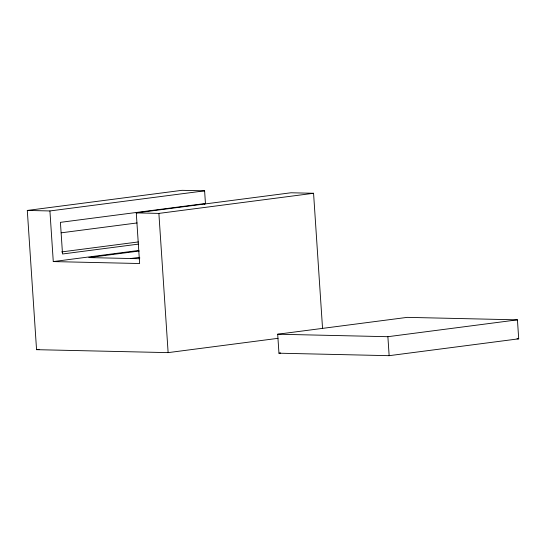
<?xml version="1.0" encoding="UTF-8"?>
<svg xmlns="http://www.w3.org/2000/svg" width="546" height="546" viewBox="0 0 546 546"><rect width="100%" height="100%" fill="white"/><g stroke="black" fill="none" stroke-linecap="round" stroke-linejoin="round"><path stroke-width="0.82" d="M204.211 204.607L205.446 203.487L204.607 190.827L181.989 190.322L27.3 210.442L36.548 349.672L168.127 352.627L278.016 338.329M27.3 210.442L49.918 210.954L204.607 190.827M205.446 203.487L60.422 222.352L62.524 253.992L138.411 244.123M49.918 210.954L53.276 261.582L139.626 263.52L136.268 212.892L290.957 192.772L313.568 193.277L322.536 328.255M136.268 212.892L158.879 213.404L313.568 193.277M61.207 232.821L137.087 222.945M61.623 251.918L138.35 241.933M53.276 261.582L138.65 250.471M139.367 251.01L88.814 257.582L139.762 258.729M130.521 258.545L139.79 257.337M36.548 349.672L39.08 349.338M277.689 334.22L407.241 317.363L517.437 319.84L518.7 338.827L389.148 355.678L278.951 353.201L277.689 334.22L387.885 336.698L517.437 319.84M278.951 353.201L280.63 352.982M517.007 338.786L518.7 338.827M387.885 336.698L389.148 355.678M158.879 213.404L168.127 352.627"/></g></svg>
